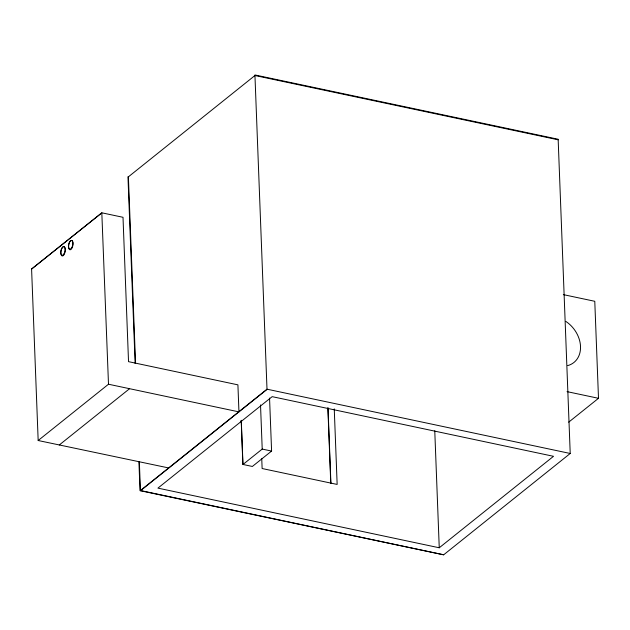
<?xml version="1.0" encoding="UTF-8"?>
<svg xmlns="http://www.w3.org/2000/svg" width="630" height="630" viewBox="0 0 630 630"><rect width="100%" height="100%" fill="white"/><g stroke="black" fill="none" stroke-linecap="round" stroke-linejoin="round"><path stroke-width="0.94" d="M61.716 248.708L61.244 249.992A4.946 2.252 -78 0 0 61.457 255.386M31.594 269.112L38.17 440.512L108.494 384.229L101.816 212.814L31.5 269.105L101.895 212.822L123.007 217.295L128.528 361.659L237.912 384.851L238.951 411.886L140.451 490.754L139.324 461.412M59.267 444.993L129.575 388.702M269.553 398.081L271.593 451.064L262.214 449.08L242.881 464.554L241.18 420.399M271.593 451.064L252.362 466.46L242.983 464.467L241.29 420.32M568.693 422.163L598.5 398.302L594.775 301.29L563.322 294.62M439.252 547.777L553.51 456.309L272.168 396.656L157.917 488.124L439.252 547.777L434.763 430.762M570.221 453.482L267.002 389.19L140.443 490.51L443.662 554.802L570.221 453.482L558.149 139.246L254.93 74.954L267.01 389.434L238.951 411.886L108.494 384.229M558.172 139.805L254.953 75.513L128.394 176.833L135.552 363.282M567.047 391.632L598.5 398.302M38.186 440.52L168.635 467.94M72.403 241.077L71.859 240.597A4.3 1.953 -78 0 0 69.457 242.518L68.993 243.81A4.946 2.252 -78 0 0 69.198 249.196L69.733 249.693A4.3 1.953 -78 0 0 72.143 247.771L72.608 246.48A4.946 2.252 -78 0 0 72.395 241.085M61.457 255.394L61.992 255.882A4.3 1.953 -78 0 0 64.402 253.961L64.866 252.661A4.946 2.252 -78 0 0 64.654 247.275L64.118 246.779A4.3 1.953 -78 0 0 61.716 248.7M443.662 554.802L140.025 490.668L138.907 461.585M334.254 408.878L337.152 484.431L262.127 468.523L261.749 458.711M328.01 407.807L330.915 483.36M327.86 407.925L330.766 483.533M260.521 404.925L262.214 449.08M127.961 176.739L135.143 363.518M565.968 321.489A26.917 20.955 51.3 0 1 580.521 346.461A26.917 20.955 51.3 0 1 567.662 365.613M71.844 247.535A4.489 2.04 -78 0 0 71.788 240.376A4.489 2.04 -78 0 0 68.513 246.259A4.489 2.04 -78 0 0 71.844 247.535M64.118 253.725A4.489 2.04 -78 0 0 64.055 246.566A4.489 2.04 -78 0 0 60.787 252.441A4.489 2.04 -78 0 0 64.118 253.725"/></g></svg>
